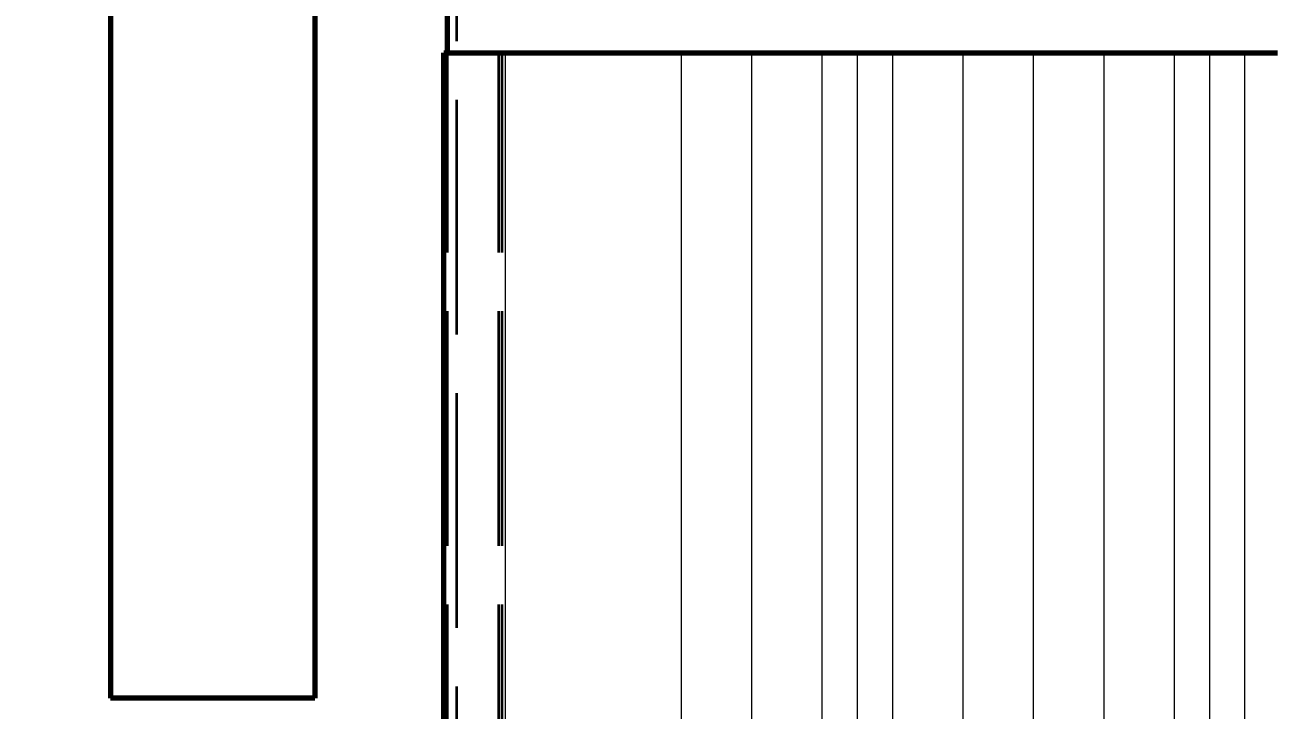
# Model space of a CAD drawing. Header units: millimetres. Extents: x 0 to 2208, y 0 to 420.
# Drawn here: x 78.81 to 100.08, y 186.94 to 198.61 of the extents above; entities that cross this region are included whole.
import ezdxf

# ---------------------------------------------------------------- set-up
doc = ezdxf.new("R2010")
doc.units = ezdxf.units.MM
doc.linetypes.add('IRAM-E-TRAZOS', pattern=[5, 4, -1])
for name, color, linetype, lineweight in [('01-VISIBLE', 7, 'CONTINUOUS', 70), ('02-OCULTA', 4, 'IRAM-E-TRAZOS', 35), ('04-COTA', 3, 'CONTINUOUS', 18), ('05-RAYADO', 8, 'CONTINUOUS', 18)]:
    doc.layers.add(name, color=color, linetype=linetype, lineweight=lineweight)
doc.styles.add('ISO3098', font='isocpeur.ttf')
doc.dimstyles.new('FLAMA-IRAM', dxfattribs={"dimtxt": 3.5, "dimasz": 3.5, "dimexe": 2, "dimexo": 1.5, "dimgap": 1, "dimtad": 1, "dimdec": 1, "dimtxsty": 'ISO3098', "dimblk": 'IRAM_FLECHA', "dimblk1": 'IRAM_FLECHA', "dimblk2": 'IRAM_FLECHA', "dimcen": 2.5, "dimclrd": 256, "dimclre": 256, "dimclrt": 256, "dimazin": 3, "dimtfac": 1, "dimtmove": 0, "dimatfit": 3, "dimlwd": 18, "dimlwe": 18})

# ---------------------------------------------------------------- blocks, each defined once
blk = doc.blocks.new('IRAM_FLECHA')
blk.add_solid([(0, 0), (-1, 0.125), (-1, -0.125)])

msp = doc.modelspace()

# ---------------------------------------------------------------- hatches: boundary and pattern name
at = {"layer": '05-RAYADO'}
h = msp.add_hatch(dxfattribs=at)
h.set_pattern_fill('ANSI31', scale=0.94488, angle=45)
h.paths.add_polyline_path([(123.083, 154.733), (123.083, 198.138), (86.943, 198.138), (86.943, 154.733)])
h = msp.add_hatch(dxfattribs=at)
h.set_pattern_fill('ANSI31', scale=0.377953, angle=45)
h.paths.add_polyline_path([(120.384, 154.733), (120.384, 198.138), (89.642, 198.138), (89.642, 154.733)])

# ---------------------------------------------------------------- linework, layer by layer
at = {"layer": '01-VISIBLE'}
for p, q in [((80.273, 227.22), (80.273, 187.135)), ((83.753, 227.22), (83.753, 187.135)), ((86.013, 198.138), (86.013, 217.535)), ((85.953, 164.835), (85.953, 198.138))]:
    msp.add_line(p, q, dxfattribs=at)
for points in [[(85.953, 198.138), (86.053, 198.138), (86.153, 198.138), (86.253, 198.138), (86.353, 198.138), (86.453, 198.138), (86.553, 198.138), (86.653, 198.138), (86.753, 198.138), (86.853, 198.138), (86.954, 198.138), (87.054, 198.138), (87.154, 198.138), (87.254, 198.138), (87.354, 198.138), (87.454, 198.138), (87.554, 198.138), (87.654, 198.138), (87.754, 198.138), (87.854, 198.138), (87.954, 198.138), (88.054, 198.138), (88.154, 198.138), (88.254, 198.138), (88.354, 198.138), (88.454, 198.138), (88.554, 198.138), (88.654, 198.138), (88.754, 198.138), (88.855, 198.138), (88.955, 198.138), (89.055, 198.138), (89.155, 198.138), (89.255, 198.138), (89.355, 198.138), (89.455, 198.138), (89.555, 198.138), (89.655, 198.138), (89.755, 198.138), (89.855, 198.138), (89.955, 198.138), (90.055, 198.138), (90.155, 198.138), (90.255, 198.138), (90.355, 198.138), (90.455, 198.138), (90.555, 198.138), (90.655, 198.138), (90.756, 198.138), (90.856, 198.138), (90.956, 198.138), (91.056, 198.138), (91.156, 198.138), (91.256, 198.138), (91.356, 198.138), (91.456, 198.138), (91.556, 198.138), (91.656, 198.138), (91.756, 198.138), (91.856, 198.138), (91.956, 198.138), (92.056, 198.138), (92.156, 198.138), (92.256, 198.138), (92.356, 198.138), (92.456, 198.138), (92.556, 198.138), (92.657, 198.138), (92.757, 198.138), (92.857, 198.138), (92.957, 198.138), (93.057, 198.138), (93.157, 198.138), (93.257, 198.138), (93.357, 198.138), (93.457, 198.138), (93.557, 198.138), (93.657, 198.138), (93.757, 198.138), (93.857, 198.138), (93.957, 198.138), (94.057, 198.138), (94.157, 198.138), (94.257, 198.138), (94.357, 198.138), (94.457, 198.138), (94.558, 198.138), (94.658, 198.138), (94.758, 198.138), (94.858, 198.138), (94.958, 198.138), (95.058, 198.138), (95.158, 198.138), (95.258, 198.138), (95.358, 198.138), (95.458, 198.138), (95.558, 198.138), (95.658, 198.138), (95.758, 198.138), (95.858, 198.138), (95.958, 198.138), (96.058, 198.138), (96.158, 198.138), (96.258, 198.138), (96.358, 198.138), (96.459, 198.138), (96.559, 198.138), (96.659, 198.138), (96.759, 198.138), (96.859, 198.138), (96.959, 198.138), (97.059, 198.138), (97.159, 198.138), (97.259, 198.138), (97.359, 198.138), (97.459, 198.138), (97.559, 198.138), (97.659, 198.138), (97.759, 198.138), (97.859, 198.138), (97.959, 198.138), (98.059, 198.138), (98.159, 198.138), (98.259, 198.138), (98.36, 198.138), (98.46, 198.138), (98.56, 198.138), (98.66, 198.138), (98.76, 198.138), (98.86, 198.138), (98.96, 198.138), (99.06, 198.138), (99.16, 198.138), (99.26, 198.138), (99.36, 198.138), (99.46, 198.138), (99.56, 198.138), (99.66, 198.138), (99.76, 198.138), (99.86, 198.138), (99.96, 198.138), (100.06, 198.138), (100.16, 198.138)], [(83.753, 187.135), (83.651, 187.135), (83.548, 187.135), (83.446, 187.135), (83.344, 187.135), (83.241, 187.135), (83.139, 187.135), (83.037, 187.135), (82.934, 187.135), (82.832, 187.135), (82.729, 187.135), (82.627, 187.135), (82.525, 187.135), (82.422, 187.135), (82.32, 187.135), (82.218, 187.135), (82.115, 187.135), (82.013, 187.135), (81.911, 187.135), (81.808, 187.135), (81.706, 187.135), (81.604, 187.135), (81.501, 187.135), (81.399, 187.135), (81.297, 187.135), (81.194, 187.135), (81.092, 187.135), (80.989, 187.135), (80.887, 187.135), (80.785, 187.135), (80.682, 187.135), (80.58, 187.135), (80.478, 187.135), (80.375, 187.135), (80.273, 187.135)]]:
    msp.add_lwpolyline(points, dxfattribs=at)
at = {"layer": '02-OCULTA'}
for p, q in [((86.173, 123.335), (86.173, 217.535)), ((86.013, 154.733), (86.013, 198.138)), ((86.013, 154.733), (86.013, 198.138)), ((86.886, 154.733), (86.886, 198.138)), ((86.943, 198.138), (86.886, 198.138)), ((86.943, 154.733), (86.943, 198.138))]:
    msp.add_line(p, q, dxfattribs=at)
for points in [[(86.886, 198.138), (86.782, 198.138), (86.679, 198.138), (86.575, 198.138), (86.471, 198.138), (86.368, 198.138), (86.264, 198.138), (86.16, 198.138), (86.057, 198.138), (85.953, 198.138)], [(86.943, 198.138), (86.84, 198.138), (86.736, 198.138), (86.633, 198.138), (86.53, 198.138), (86.426, 198.138), (86.323, 198.138), (86.22, 198.138), (86.116, 198.138), (86.013, 198.138)], [(86.013, 198.138), (86.113, 198.138), (86.213, 198.138), (86.313, 198.138), (86.413, 198.138), (86.513, 198.138), (86.613, 198.138), (86.713, 198.138), (86.813, 198.138), (86.913, 198.138), (87.013, 198.138), (87.113, 198.138), (87.213, 198.138), (87.313, 198.138), (87.413, 198.138), (87.513, 198.138), (87.613, 198.138), (87.713, 198.138), (87.813, 198.138), (87.913, 198.138), (88.013, 198.138), (88.113, 198.138), (88.213, 198.138), (88.313, 198.138), (88.413, 198.138), (88.513, 198.138), (88.613, 198.138), (88.713, 198.138), (88.813, 198.138), (88.913, 198.138), (89.013, 198.138), (89.113, 198.138), (89.213, 198.138), (89.313, 198.138), (89.413, 198.138), (89.513, 198.138), (89.613, 198.138), (89.713, 198.138), (89.813, 198.138), (89.913, 198.138), (90.013, 198.138), (90.113, 198.138), (90.213, 198.138), (90.313, 198.138), (90.413, 198.138), (90.513, 198.138), (90.613, 198.138), (90.713, 198.138), (90.813, 198.138), (90.913, 198.138), (91.013, 198.138), (91.113, 198.138), (91.213, 198.138), (91.313, 198.138), (91.413, 198.138), (91.513, 198.138), (91.613, 198.138), (91.713, 198.138), (91.813, 198.138), (91.913, 198.138), (92.013, 198.138), (92.113, 198.138), (92.213, 198.138), (92.313, 198.138), (92.413, 198.138), (92.513, 198.138), (92.613, 198.138), (92.713, 198.138), (92.813, 198.138), (92.913, 198.138), (93.013, 198.138), (93.113, 198.138), (93.213, 198.138), (93.313, 198.138), (93.413, 198.138), (93.513, 198.138), (93.613, 198.138), (93.713, 198.138), (93.813, 198.138), (93.913, 198.138), (94.013, 198.138), (94.113, 198.138), (94.213, 198.138), (94.313, 198.138), (94.413, 198.138), (94.513, 198.138), (94.613, 198.138), (94.713, 198.138), (94.813, 198.138), (94.913, 198.138), (95.013, 198.138), (95.113, 198.138), (95.213, 198.138), (95.313, 198.138), (95.413, 198.138), (95.513, 198.138), (95.613, 198.138), (95.713, 198.138), (95.813, 198.138), (95.913, 198.138), (96.013, 198.138), (96.113, 198.138), (96.213, 198.138), (96.313, 198.138), (96.413, 198.138), (96.513, 198.138), (96.613, 198.138), (96.713, 198.138), (96.813, 198.138), (96.913, 198.138), (97.013, 198.138), (97.113, 198.138), (97.213, 198.138), (97.313, 198.138), (97.413, 198.138), (97.513, 198.138), (97.613, 198.138), (97.713, 198.138), (97.813, 198.138), (97.913, 198.138), (98.013, 198.138), (98.113, 198.138), (98.213, 198.138), (98.313, 198.138), (98.413, 198.138), (98.513, 198.138), (98.613, 198.138), (98.713, 198.138), (98.813, 198.138), (98.913, 198.138), (99.013, 198.138), (99.113, 198.138), (99.213, 198.138), (99.313, 198.138), (99.413, 198.138), (99.513, 198.138), (99.613, 198.138), (99.713, 198.138), (99.813, 198.138), (99.913, 198.138), (100.013, 198.138), (100.113, 198.138)], [(80.273, 187.135), (80.375, 187.135), (80.478, 187.135), (80.58, 187.135), (80.682, 187.135), (80.785, 187.135), (80.887, 187.135), (80.989, 187.135), (81.092, 187.135), (81.194, 187.135), (81.297, 187.135), (81.399, 187.135), (81.501, 187.135), (81.604, 187.135), (81.706, 187.135), (81.808, 187.135), (81.911, 187.135), (82.013, 187.135), (82.115, 187.135), (82.218, 187.135), (82.32, 187.135), (82.422, 187.135), (82.525, 187.135), (82.627, 187.135), (82.729, 187.135), (82.832, 187.135), (82.934, 187.135), (83.037, 187.135), (83.139, 187.135), (83.241, 187.135), (83.344, 187.135), (83.446, 187.135), (83.548, 187.135), (83.651, 187.135), (83.753, 187.135)]]:
    msp.add_lwpolyline(points, dxfattribs=at)

# ---------------------------------------------------------------- dimensions: what is measured, and where the dimension line sits
at = {"layer": '04-COTA'}
msp.add_linear_dim(base=(67.813, 123.335), p1=(86.013, 123.335), p2=(102.013, 233.15), angle=90, dimstyle='FLAMA-IRAM', override={"dimlfac": 5}, dxfattribs=at).render()

doc.saveas('drawing.dxf')
